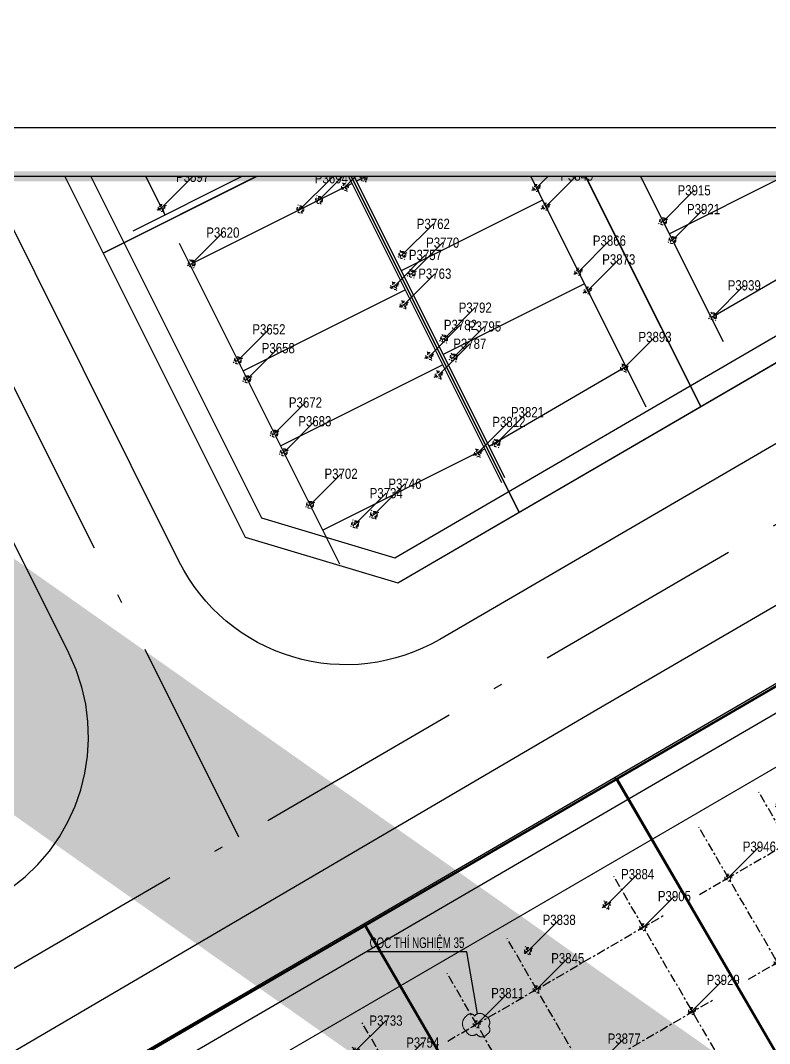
# Model space of a CAD drawing. Header units: millimetres. Extents: x 0 to 571985, y 0 to 2066666.
# Drawn here: x 568650.4 to 568682.56, y 2065046.26 to 2065090.17 of the extents above; entities that cross this region are included whole.
import ezdxf
from ezdxf.enums import TextEntityAlignment as Align
from ezdxf.xclip import XClip

# ---------------------------------------------------------------- set-up
doc = ezdxf.new("R2010")
doc.units = ezdxf.units.MM
for name, pattern in [('ACAD_ISO10W100', [18.5, 12, -3, 0.5, -3]), ('CENTER', [3, 1.5, -0.5, 0.5, -0.5]), ('CENTER2', [1.125, 0.75, -0.125, 0.125, -0.125]), ('HIDDEN', [0.75, 0.5, -0.25]), ('Xref Grid (A1)$0$CENTER2', [1.125, 0.75, -0.125, 0.125, -0.125])]:
    doc.linetypes.add(name, pattern=pattern)
for name, color, linetype in [('01.AXIS', 160, 'CENTER2'), ('13.BEAM', 8, 'Continuous'), ('CDC.01.AXIS', 160, 'CENTER2'), ('ChiaLo', 128, 'CENTER'), ('datOBt', 42, 'Continuous'), ('datOlienke', 42, 'Continuous'), ('KCS_DIM', 1, 'Continuous'), ('LogDg', 7, 'Continuous'), ('loKBT', 42, 'Continuous'), ('LoLK', 6, 'Continuous'), ('RANHGIOI', 2, 'HIDDEN'), ('TimDg', 222, 'Continuous'), ('ViaHeS', 32, 'Continuous'), ('Xref Grid (A1)$0$01.AXIS', 160, 'Xref Grid (A1)$0$CENTER2')]:
    doc.layers.add(name, color=color, linetype=linetype)
for name, color, linetype, lineweight in [('A-KY HIEU', 34, 'Continuous', 20), ('A-NET THAY', 125, 'Continuous', 18), ('A-TEXT', 7, 'Continuous', 18), ('boDnv', 54, 'Continuous', 25), ('E- RANH GIOI', 1, 'CENTER', 13), ('E- THAY', 9, 'Continuous', 20), ('kata_text', 254, 'Continuous', 30), ('LD-THAY', 9, 'Continuous', 13)]:
    doc.layers.add(name, color=color, linetype=linetype, lineweight=lineweight)
doc.styles.add('AA - Arial - Regular', font='arial.ttf', dxfattribs={"height": 250})
doc.styles.add('Arial', font='arial.ttf')
doc.styles.add('kata_dim', font='vnrms.shx', dxfattribs={"width": 0.66, "oblique": 7})
doc.styles.add('kata_text', font='arial.ttf', dxfattribs={"width": 0.8})
doc.styles.add('rms', font='romans.shx', dxfattribs={"width": 0.7, "bigfont": 'vns.shx'})
doc.linetypes.add('ADL', pattern='A,0.125,-0.15,["++",rms,S=0.5,R=0,X=0,Y=-0.2245],-1.35,1.125', length=2.75)
doc.dimstyles.new('DIM_1-75_CNC', dxfattribs={"dimscale": 0.75, "dimtxt": 220, "dimasz": 80, "dimexe": 60, "dimexo": 0, "dimgap": 50, "dimtad": 1, "dimdec": 0, "dimzin": 0, "dimdsep": 46, "dimtxsty": 'Arial', "dimblk1": 'ARCHTICK', "dimblk2": 'ARCHTICK', "dimsah": 1, "dimcen": 150, "dimdle": 60, "dimclrd": 256, "dimclre": 256, "dimclrt": 9, "dimadec": 0, "dimazin": 0, "dimtfac": 1, "dimtdec": 0, "dimtix": 1, "dimtmove": 2, "dimatfit": 3, "dimldrblk": 'ARCHTICK', "dimfxl": 1, "dimtvp": 0.833333, "dimtolj": 1, "dimtzin": 0, "dimlwd": -1, "dimarcsym": 0})
doc.dimstyles.new('kata_dim_iso', dxfattribs={"dimtxt": 2.5, "dimasz": 1.5, "dimexe": 1.5, "dimexo": 2.5, "dimtad": 1, "dimdec": 0, "dimzin": 0, "dimdsep": 46, "dimtxsty": 'kata_dim', "dimblk": 'kata_block_ArchTick', "dimcen": 0.09, "dimdle": 1.2, "dimclrd": 8, "dimclre": 8, "dimclrt": 3, "dimadec": 0, "dimazin": 0, "dimtfac": 1, "dimtdec": 0, "dimtix": 1, "dimtofl": 0, "dimtmove": 0, "dimatfit": 3, "dimfxl": 3.75, "dimfxlon": 1, "dimtolj": 1, "dimtzin": 0, "dimarcsym": 0})

# ---------------------------------------------------------------- blocks, each defined once
blk = doc.blocks.new('A$C33BC4D2A')
at = {"layer": 'A-KY HIEU', "color": 0, "const_width": 1.02}
blk.add_lwpolyline([(14.35, -292.1), (14.35, -4.9), (414.98, -4.9), (414.98, -292.1)], close=True, dxfattribs=at)
at = {"layer": 'Defpoints', "color": 125}
blk.add_lwpolyline([(0, -297), (420, -297), (420, 0), (0, 0)], close=True, dxfattribs=at)
blk = doc.blocks.new('NEN')
at = {"layer": 'boDnv', "color": 10, "linetype": 'ADL', "ltscale": 0.25}
for points in [[(183.1, -44.001), (207.084, -30.046), (208.943, -23.819), (166.891, 60.261), (160.821, 62.463), (135.405, 51.385), (133.351, 45.723), (177.371, -42.291)], [(230.392, -76.647), (232.25, -70.419), (219.166, -44.258), (213.437, -42.548), (99.38, -108.906), (97.521, -115.133), (110.606, -141.295), (116.334, -143.005)]]:
    blk.add_lwpolyline(points, close=True, dxfattribs=at)
at = {"layer": 'ChiaLo', "ltscale": 5}
for points in [[(196.229, -37.519), (148.388, 58.135)], [(167.887, -25.564), (202.321, -8.342)], [(170.571, -30.93), (205.004, -13.708)], [(204.023, -32.984), (196.508, -17.958)], [(188.434, -42.054), (180.409, -26.009)], [(212.746, -88.07), (192.631, -53.496)], [(103.177, -128.678), (226.594, -56.875)], [(201.941, -94.356), (181.826, -59.782)], [(147.919, -125.786), (127.804, -91.212)], [(137.115, -132.072), (117, -97.498)], [(126.31, -138.358), (106.195, -103.784)]]:
    blk.add_lwpolyline(points, dxfattribs=at)
at = {"layer": 'datOBt'}
blk.add_lwpolyline([(231.237, -77.312), (233.322, -70.326), (219.866, -43.423), (213.308, -41.466), (98.535, -108.24), (96.449, -115.227), (109.905, -142.129), (116.463, -144.087)], close=True, dxfattribs=at)
at = {"layer": 'datOlienke'}
blk.add_lwpolyline([(183.229, -45.083), (207.929, -30.712), (210.015, -23.726), (167.607, 61.065), (160.787, 63.539), (134.612, 52.13), (132.265, 45.66), (176.67, -43.125)], close=True, dxfattribs=at)
at = {"layer": 'LogDg'}
for points in [[(34.296, -348.766, -0.124666), (14.114, -339.771, 0.262937), (-5.331, -336.771, -0.009345), (-40.959, -349.473), (-145.868, -384.68, 0.405257), (-155.456, -403.235), (-146.557, -432.72), (-158.046, -436.187), (-166.572, -407.936, 0.423227), (-185.704, -398.049), (-272.077, -427.035, 0.40652), (-277.181, -436.964), (-262.947, -483.397), (-271.552, -486.035), (-285.593, -440.232, 0.421949), (-295.787, -434.992), (-422.26, -477.436, 0.346831), (-427.684, -485.726), (-426.662, -497.249, 0.109851), (-417.21, -527.045), (-422.398, -530.058, -0.109851), (-432.639, -497.779), (-433.194, -491.512, 0.484967), (-443.708, -484.634), (-484.199, -498.222, 0.36701), (-492.228, -511.51), (-484.402, -560.012), (-490.326, -560.967), (-497.433, -516.92, 0.457512), (-512.889, -507.388), (-525.337, -511.314, 0.375227), (-533.554, -524.795, 0.049445), (-523.248, -562.118), (-518.404, -576.577), (-525.515, -578.96), (-530.307, -564.659, -0.044276), (-540.221, -530.036, 0.448349), (-555.614, -520.863), (-568.853, -525.038), (-576.072, -502.149), (-552.391, -494.681, 0.333336), (-544.003, -482.976), (-545.865, -397.305, 0.120559), (-569.998, -307.198), (-621.979, -219.712, 0.334943), (-635.359, -214.239), (-686.931, -227.855), (-689.803, -216.977), (-647.957, -205.93, 0.498191), (-640.704, -188.198), (-654.378, -165.183, -0.144979), (-668.853, -108.061), (-659.845, 118.23, 0.428088), (-671.924, 130.707), (-689.222, 130.58), (-689.305, 141.83), (-670.344, 141.969, 0.400474), (-658.442, 153.492), (-657.828, 168.904), (-656.06, 189.374), (-648.588, 188.728), (-650.341, 168.432), (-650.889, 154.678, 0.425345), (-638.921, 142.201), (-621.613, 142.328, 0.402651), (-609.707, 153.94), (-609.387, 163.859, -0.019867), (-608.227, 179.942), (-606.8, 192.652), (-600.838, 191.983), (-602.264, 179.273, 0.019867), (-603.39, 163.665), (-603.676, 154.802, 0.425871), (-591.594, 142.415), (-548.362, 142.733), (-548.28, 131.483), (-592.887, 131.155, 0.401789), (-604.791, 119.578), (-607.754, 35.571, -0.005984), (-607.983, 30.718, 0.462462), (-599.177, 22.287), (-555.377, 26.801), (-554.762, 20.832), (-603.242, 15.836, 0.355613), (-610.381, 8.689), (-613.794, -24.838, 0.475348), (-605.015, -33.606), (-508.268, -23.636, 0.016072), (-476.806, -19.368, 0.37392), (-470.138, -11.259), (-470.705, 9.348), (-464.707, 9.513), (-464.235, -7.648, 0.461916), (-454.747, -15.288), (-421.581, -8.993, 0.020567), (-382.015, 0.216), (-299.764, 22.963, 0.415004), (-292.798, 35.293), (-296.969, 50.218), (-285.412, 53.448), (-281.218, 38.439, 0.413423), (-268.921, 31.492), (-169.968, 58.858, 0.427702), (-164.496, 69.052), (-169.623, 84.754), (-163.92, 86.616), (-158.479, 69.956, 0.400853), (-148.742, 64.729), (-123.897, 71.6, 0.437327), (-113.795, 91.173), (-114.462, 93.013), (-128.551, 136.154), (-105.736, 143.605), (-91.769, 100.833), (-90.91, 98.466, 0.429754), (-70.957, 89.772, 0.001079), (-63.934, 92.766, 0.001474), (-62.342, 93.454), (-47.534, 99.909, 0.386536), (-43.126, 109.726), (-48.301, 125.574), (-42.598, 127.436), (-38.076, 113.59, 0.442444), (-27.275, 108.739), (111.617, 169.28, 0.414214), (115.754, 179.811), (109.361, 194.478), (114.861, 196.875), (121.255, 182.208, 0.414214), (131.785, 178.071), (252.97, 230.894), (276.872, 241.312), (291.579, 249.057, 0.419837), (295.267, 261.365), (290.95, 269.196), (301.459, 274.99), (306.058, 266.648, 0.408717), (318.136, 263.031), (326.546, 267.464), (332.148, 256.836), (324.233, 252.656, 0.419466), (320.555, 240.352), (397.092, 101.523, 0.433643), (408.413, 98.649), (440.787, 119.386), (444.023, 114.334), (410.428, 92.813, 0.395048), (407.737, 82.215), (451.056, 3.639, -0.005576), (472.219, -35.781, 0.422017), (490.066, -41.118), (502.995, -33.918), (514.672, -54.886), (500.295, -62.892, 0.404193), (495.052, -80.181), (502.502, -94.711), (491.824, -100.186), (485.095, -87.061, 0.424556), (467.192, -81.64), (316.164, -165.913), (307.211, -171.115, 0.396001), (304.075, -181.611), (326.147, -225.742), (318.098, -229.768), (296.726, -187.038, 0.432664), (285.552, -183.699), (178.072, -246.148, 0.389772), (174.86, -256.488), (194.1, -297.126), (188.677, -299.693), (170.231, -260.733, 0.439085), (158.982, -257.239), (145.496, -265.075, -0.013452), (97.701, -291.151, 0.262926), (86.853, -307.563, -0.162068), (76.015, -333.842, 0.270323), (72.318, -353.653), (79.981, -375.074), (57.383, -383.157), (49.72, -361.737, 0.270325), (34.296, -348.766)], [(191.761, -50.531), (96.917, -106.112, 0.395833), (93.785, -116.606), (107.231, -143.491, 0.432836), (118.409, -146.827), (234.309, -78.995, 0.395833), (237.441, -68.502), (223.995, -41.617, 0.432836), (212.817, -38.281), (191.761, -50.531)], [(49.536, -260.065, -0.269945), (34.095, -247.153), (22.999, -216.476, -0.362457), (26.499, -206.84), (119.685, -152.625, -0.414384), (136.095, -156.969), (142.222, -167.514, 0.414214), (153.158, -170.413), (250.593, -113.801, -0.432664), (261.767, -117.14), (278.799, -151.193, -0.396001), (275.663, -161.688), (133.439, -244.323, -0.012999), (88.371, -268.964, -0.278117), (67.767, -267.557, 0.110848), (49.536, -260.065)]]:
    blk.add_lwpolyline(points, format="xyb", dxfattribs=at)
for points in [[(392.266, 68.936, 0.412716), (395.374, 79.784), (365.44, 134.08, 0.415712), (354.536, 137.204), (197.099, 49.355, 0.401037), (193.842, 38.79), (221.604, -16.718, 0.427514), (232.657, -20.125)], [(133.661, 54.988), (161.2, 66.992, -0.398858), (171.552, 63.237), (214.134, -21.902, -0.395833), (211.002, -32.395), (185.019, -47.512, -0.432836), (173.841, -44.175), (129.703, 44.076, -0.429738)], [(81.968, 23.269), (128.805, -70.377, 0.432836), (139.983, -73.714), (165.966, -58.597, 0.395833), (169.098, -48.104), (123.817, 42.43, 0.398858), (113.466, 46.185), (85.926, 34.181, 0.429738)]]:
    blk.add_lwpolyline(points, format="xyb", close=True, dxfattribs=at)
at = {"layer": 'loKBT'}
for points in [[(203.435, -47.21), (192.631, -53.496), (202.688, -70.783), (213.493, -64.497)], [(192.631, -53.496), (181.826, -59.782), (191.884, -77.069), (202.688, -70.783)], [(181.826, -59.782), (171.022, -66.068), (181.079, -83.355), (191.884, -77.069)], [(138.608, -84.926), (127.804, -91.212), (137.862, -108.499), (148.666, -102.213)], [(127.804, -91.212), (117, -97.498), (127.057, -114.785), (137.862, -108.499)], [(117, -97.498), (106.195, -103.784), (116.253, -121.071), (127.057, -114.785)], [(106.195, -103.784), (98.535, -108.24), (96.449, -115.227), (103.177, -128.678), (116.253, -121.071)], [(137.862, -108.499), (127.057, -114.785), (137.115, -132.072), (147.919, -125.786)], [(127.057, -114.785), (116.253, -121.071), (126.31, -138.358), (137.115, -132.072)], [(116.253, -121.071), (103.177, -128.678), (109.905, -142.129), (116.463, -144.087), (126.31, -138.358)]]:
    blk.add_lwpolyline(points, close=True, dxfattribs=at)
at = {"layer": 'LoLK'}
for points in [[(205.004, -13.708), (202.321, -8.342), (185.775, -16.617), (188.459, -21.984)], [(183.091, -11.251), (165.203, -20.197), (167.887, -25.564), (185.775, -16.617)], [(210.015, -23.726), (205.004, -13.708), (196.508, -17.958), (204.023, -32.984), (207.929, -30.712)], [(185.775, -16.617), (167.887, -25.564), (170.571, -30.93), (188.459, -21.984)], [(196.508, -17.958), (188.459, -21.984), (196.229, -37.519), (204.023, -32.984)], [(188.459, -21.984), (180.409, -26.009), (188.434, -42.054), (196.229, -37.519)], [(180.409, -26.009), (170.571, -30.93), (176.67, -43.125), (183.229, -45.083), (188.434, -42.054)]]:
    blk.add_lwpolyline(points, close=True, dxfattribs=at)
at = {"layer": 'RANHGIOI', "color": 1, "ltscale": 9, "const_width": 1}
blk.add_lwpolyline([(460, -51.299, 0.006594), (435.293, -5.051), (303.078, 234.769), (284.672, 225.077), (-55.993, 76.586), (-56.839, 76.223, -0.005137), (-90.743, 62.093), (-377.217, -17.133, -0.020567), (-418.225, -26.678), (-463.443, -35.259, -0.021218), (-506.422, -41.541), (-623.638, -53.62), (-626.464, -70.884, 0.128574), (-620.42, -135.36), (-615.505, -148.86, 0.039408), (-607.143, -167.188), (-594.172, -190.555), (-547.57, -259.493, -0.11987), (-522.704, -326.397), (-507.917, -451.947), (-504.475, -473.277), (-499.271, -471.636), (-50.48, -321.024, 0.050684), (130.425, -239.135), (301.319, -139.843)], format="xyb", close=True, dxfattribs=at)
at = {"layer": 'TimDg', "linetype": 'ACAD_ISO10W100', "ltscale": 0.75}
for points in [[(-618.456, -41.023), (-507.652, -29.604, 0.021218), (-465.681, -23.47), (-420.462, -14.888, 0.020567), (-380.415, -5.567), (-94.607, 73.475, 0.005041), (-61.569, 87.252, 0.001474), (-59.945, 87.954), (279.472, 235.9), (307.904, 250.872)], [(-358.633, -282.039), (-15.318, -166.825, 0.050829), (-9.777, -164.314), (222.735, -29.039)]]:
    blk.add_lwpolyline(points, format="xyb", dxfattribs=at)
for points in [[(335.549, -254.599), (124.099, 168.176)], [(170.944, 74.512), (-58.789, -25.625)], [(176.4, -55.997), (121.833, 53.105)], [(26.363, 11.491), (109.634, -155.002)], [(9.149, -213.464), (246.062, -75.628)]]:
    blk.add_lwpolyline(points, dxfattribs=at)
at = {"layer": 'ViaHeS', "elevation": 0}
blk.add_lwpolyline([(-483.362, -504.27), (-441.21, -490.124), (-436.029, -493.514), (-435.627, -498.044, 0.109851), (-424.993, -531.564), (-414.615, -525.539, -0.109851), (-423.674, -496.984), (-424.342, -489.445), (-420.001, -483.006), (-295.249, -441.14), (-289.043, -444.33), (-275.854, -487.354), (-258.645, -482.078), (-271.972, -438.601), (-268.698, -432.23), (-181.634, -403.012), (-172.975, -407.486), (-163.79, -437.92), (-140.813, -430.986), (-150.211, -399.847), (-145.597, -390.918), (-39.026, -355.153, 0.008545), (-6.235, -343.522, -0.249193), (12.375, -345.964, 0.09975), (30.772, -354.181, -0.256949), (45.215, -366.957), (51.733, -385.178), (85.63, -373.053), (79.112, -354.831, -0.256949), (82.174, -335.793, 0.136918), (92.607, -310.438, -0.249193), (103.308, -295.017, 0.012659), (148.511, -270.262), (162.157, -262.333), (168.62, -264.341), (185.966, -300.977), (196.811, -295.842), (179.033, -258.291), (181.216, -251.26), (287.384, -189.574), (293.944, -191.534), (314.073, -231.781), (330.172, -223.729), (309.538, -182.474), (311.625, -175.49), (319.134, -171.127), (408.277, -121.386), (412.274, -122.589), (434.351, -165.321), (442.347, -161.19), (420.137, -118.201), (421.38, -114.074), (470.335, -86.758), (479.641, -89.576), (486.485, -102.924), (507.841, -91.973), (500.499, -77.654), (503.421, -68.019), (517.591, -60.128), (500.076, -28.676), (486.971, -35.974), (477.625, -33.17, 0.0056), (456.311, 6.536), (412.324, 86.322), (414.12, 93.398), (444.832, 113.071), (439.977, 120.649), (409.766, 101.296), (403.142, 102.978), (327.714, 239.794), (330.524, 249.193), (334.945, 251.528), (323.749, 272.772), (318.926, 270.23), (309.354, 273.096), (306.713, 277.887), (285.696, 266.299), (288.11, 261.921), (285.295, 252.529), (274.271, 246.724), (129.387, 183.571), (122.806, 186.157), (117.612, 198.074), (106.611, 193.279), (111.806, 181.362), (109.22, 174.781), (26.33, 138.65), (-29.869, 114.154), (-36.004, 116.909), (-39.746, 128.368), (-51.153, 124.642), (-47.055, 112.092), (-50.086, 105.341), (-75.921, 94.08), (-84.511, 97.937), (-100.033, 145.467), (-134.254, 134.292), (-118.657, 86.529), (-123.231, 78.009), (-150.258, 70.535), (-156.629, 73.955), (-161.068, 87.547), (-172.475, 83.822), (-168.207, 70.753), (-171.474, 64.667), (-269.546, 37.545), (-275.711, 41.028), (-279.634, 55.063), (-302.748, 48.603), (-298.843, 34.63), (-302.316, 28.482), (-383.614, 5.999, -0.020567), (-422.7, -3.099), (-456.246, -9.465), (-461.296, -5.399), (-461.708, 9.595), (-473.703, 9.265), (-473.239, -7.637), (-478.028, -13.489, -0.015955), (-508.883, -17.667), (-606.147, -27.691), (-610.614, -23.229), (-607.49, 7.461), (-602.01, 12.947), (-554.455, 17.848), (-555.685, 29.785), (-600.448, 25.172), (-605.043, 29.645, 0.007073), (-604.756, 35.466), (-601.912, 116.095), (-594.665, 123.142), (-548.221, 123.483), (-548.421, 150.733), (-593.42, 150.402), (-600.493, 157.35, -0.027886), (-599.283, 178.939), (-597.857, 191.648), (-609.782, 192.987), (-611.208, 180.277, 0.019867), (-612.385, 163.955), (-612.597, 157.389), (-619.823, 150.342), (-639.316, 150.198), (-646.998, 158.133), (-646.598, 168.196), (-644.852, 188.405), (-659.796, 189.697), (-661.572, 169.14), (-662.014, 158.023), (-670.332, 149.97), (-689.364, 149.83), (-689.163, 122.58), (-671.417, 122.71), (-663.736, 114.776), (-672.6, -107.912, 0.144979), (-657.602, -167.099), (-644.687, -188.836), (-648.335, -197.756), (-691.845, -209.242), (-684.889, -235.59), (-633.86, -222.118), (-622.039, -226.953), (-573.255, -309.058, -0.120474), (-549.614, -397.387), (-547.842, -478.902), (-555.298, -489.306), (-577.876, -496.427), (-567.048, -530.76), (-552.743, -526.248), (-543.713, -531.719, 0.042979), (-533.836, -565.928), (-529.071, -580.151), (-514.848, -575.386), (-519.719, -560.846, -0.045576), (-529.315, -527.166), (-523.005, -516.87), (-508.247, -512.215), (-500.456, -517.02), (-493.287, -561.445), (-481.44, -559.534), (-488.883, -513.408), (-483.362, -504.27)], format="xyb", dxfattribs=at)
at = {"layer": 'ViaHeS'}
for points in [[(183.229, -45.083), (207.929, -30.712), (210.015, -23.726), (167.607, 61.065), (160.787, 63.539), (134.612, 52.13), (132.265, 45.66), (176.67, -43.125)], [(231.237, -77.312), (233.322, -70.326), (219.866, -43.423), (213.308, -41.466), (98.535, -108.24), (96.449, -115.227), (109.905, -142.129), (116.463, -144.087)]]:
    blk.add_lwpolyline(points, close=True, dxfattribs=at)
blk.add_lwpolyline([(271.249, -157.314), (273.336, -150.33), (257.64, -118.948), (251.08, -116.988), (144.29, -179.035), (131.629, -157.245), (122.062, -154.713), (31.359, -207.484), (28.737, -214.7), (38.583, -241.923, 0.256594), (53.045, -254.642, -0.085173), (69.006, -261.184, 0.265195), (88.812, -261.986, 0.012088), (130.425, -239.135)], format="xyb", close=True, dxfattribs=at)
blk = doc.blocks.new('A$C758D662A')
at = {"linetype": 'HIDDEN', "ltscale": 500}
for radius in [300, 200]:
    blk.add_circle((0, 0), radius, dxfattribs=at)
at = {"layer": 'CDC.01.AXIS', "ltscale": 200}
for p, q in [((437, 0), (-437, 0)), ((0, 437), (0, -437))]:
    blk.add_line(p, q, dxfattribs=at)
blk = doc.blocks.new('MB TANG 2 BT1')
at = {"layer": '01.AXIS', "ltscale": 500}
for p, q in [((7195672, 840351), (7195672, 824990)), ((7200972, 840351), (7200972, 824990)), ((7203952, 840351), (7203952, 824990)), ((7205388, 839327), (7194643, 839327)), ((7205388, 835727), (7194643, 835727)), ((7205388, 831707), (7194643, 831707)), ((7205388, 827507), (7194643, 827507))]:
    blk.add_line(p, q, dxfattribs=at)
at = {"extrusion": (0, -2.11758e-22, -1), "xscale": 0.5, "yscale": 0.5, "zscale": -0.5}
for p in [(-7195672, 839327), (-7203952, 839327), (-7195672, 835767), (-7203952, 835727), (-7195672, 831667), (-7203952, 831707), (-7195672, 827507), (-7203952, 827507), (-7196562, 825897), (-7200462, 825897)]:
    blk.add_blockref('A$C758D662A', p, dxfattribs=at)
at = {"extrusion": (0, 0, -1), "xscale": 0.4999999999999999, "yscale": 0.4999999999999999, "zscale": -0.5, "rotation": 90}
for p in [(-7200972, 839327), (-7200612, 835727), (-7201512, 835727), (-7200612, 831707), (-7201512, 831707), (-7200972, 827507)]:
    blk.add_blockref('A$C758D662A', p, dxfattribs=at)
blk = doc.blocks.new('MB TANG 2 BT3')
at = {"layer": '01.AXIS', "ltscale": 500}
for p, q in [((7117308, 946382), (7117308, 929702)), ((7121808, 946382), (7121808, 929702)), ((7125808, 946382), (7125808, 929702)), ((7127387, 945406), (7116322, 945406)), ((7127387, 941806), (7116322, 941806)), ((7127387, 937786), (7116322, 937786)), ((7127082, 933986), (7116322, 933986)), ((7127082, 931986), (7116322, 931986))]:
    blk.add_line(p, q, dxfattribs=at)
at = {"xscale": -0.5, "yscale": 0.5, "zscale": 0.5}
for p in [(7117348, 945406), (7125768, 945406), (7117308, 941846), (7125808, 941806), (7117308, 937746), (7125808, 937786), (7125808, 934026)]:
    blk.add_blockref('A$C758D662A', p, dxfattribs=at)
at = {"xscale": -0.5, "yscale": 0.5, "zscale": 0.5, "rotation": 270}
for p in [(7121808, 945406), (7121358, 941806), (7122258, 941806), (7121498, 937786), (7122398, 937786), (7117348, 931991), (7121358, 931986), (7122258, 931986)]:
    blk.add_blockref('A$C758D662A', p, dxfattribs=at)
blk = doc.blocks.new('NEN BT 2')
at = {"layer": 'loKBT'}
for points in [[(-123.235, 42.903), (-132.098, 42.896), (-137.41, 37.902), (-138.347, 22.891), (-123.22, 22.903)], [(-110.735, 42.913), (-123.235, 42.903), (-123.22, 22.903), (-110.72, 22.913)], [(-98.235, 42.923), (-110.735, 42.913), (-110.72, 22.913), (-98.22, 22.923)], [(-85.735, 42.933), (-98.235, 42.923), (-98.22, 22.923), (-85.72, 22.933)], [(-35.735, 42.972), (-48.235, 42.962), (-48.22, 22.962), (-35.72, 22.972)], [(-23.235, 42.982), (-35.735, 42.972), (-35.72, 22.972), (-23.22, 22.982)], [(-10.735, 42.992), (-23.235, 42.982), (-23.22, 22.982), (-10.72, 22.992)], [(-123.22, 22.903), (-138.347, 22.891), (-139.285, 7.881), (-134.596, 2.894), (-123.204, 2.903)], [(-110.72, 22.913), (-123.22, 22.903), (-123.204, 2.903), (-110.704, 2.913)], [(-98.22, 22.923), (-110.72, 22.913), (-110.704, 2.913), (-98.204, 2.923)]]:
    blk.add_lwpolyline(points, close=True, dxfattribs=at)
blk = doc.blocks.new('NEN NO1')
at = {"layer": 'datOlienke'}
blk.add_lwpolyline([(4.684, 4.99), (2.881, 33.51), (-2.435, 38.5), (-97.24, 38.5), (-102.503, 33.507), (-104.007, 4.993), (-99.271, 0), (0, 0)], close=True, dxfattribs=at)
at = {"layer": 'LoLK'}
for points in [[(-13.635, 38.5), (-19.635, 38.5), (-19.635, 20), (-13.635, 20)], [(-2.435, 38.5), (-13.635, 38.5), (-13.635, 29), (3.166, 29), (2.881, 33.51)], [(-13.635, 29), (-13.635, 20), (3.735, 20), (3.166, 29)], [(-25.635, 20), (-25.635, 0), (-19.635, 0), (-19.635, 20)], [(-19.635, 20), (-19.635, 0), (-13.635, 0), (-13.635, 20)], [(-13.635, 20), (-13.635, 11), (4.304, 11), (3.735, 20)], [(-13.635, 11), (-13.635, 0), (0, 0), (4.684, 4.99), (4.304, 11)]]:
    blk.add_lwpolyline(points, close=True, dxfattribs=at)
blk = doc.blocks.new('A18 - 2')
at = {"layer": '01.AXIS', "ltscale": 500}
blk.add_line((0.11, -0.998), (0.11, -16.443), dxfattribs=at)
blk = doc.blocks.new('pile Plan')
at = {"xscale": 0.5, "yscale": 0.5, "zscale": 0.5}
for p in [(340, 14779), (5440.000004, 14779), (340, 9630), (5440.000004, 9630), (340, 8730), (5440.000004, 8730), (340, 5040), (5440.000004, 5040), (340, 4140), (5440.000004, 4140), (340, -1), (5440.000004, -1)]:
    blk.add_blockref('A$C758D662A', p, dxfattribs=at)
blk = doc.blocks.new('A1 - 2')
at = {"layer": 'Xref Grid (A1)$0$01.AXIS', "ltscale": 500}
for p, q in [((0.11, -1.086), (0.11, -18.434)), ((5.89, -1.086), (5.89, -18.434)), ((0.11, -2.11), (5.89, -2.11)), ((0.11, -7.62), (5.89, -7.62)), ((0.11, -12.39), (5.89, -12.39)), ((0.11, -16.89), (5.89, -16.89))]:
    blk.add_line(p, q, dxfattribs=at)
at = {"xscale": 0.001, "yscale": 0.001, "zscale": 0.001}
blk.add_blockref('pile Plan', (0.11, -16.89), dxfattribs=at)
blk = doc.blocks.new('A5 - 2')
at = {"layer": 'Xref Grid (A1)$0$01.AXIS', "ltscale": 500}
for p, q in [((5.89, -1.086), (5.89, -18.434)), ((0.11, -12.39), (5.89, -12.39)), ((0.11, -16.89), (5.89, -16.89))]:
    blk.add_line(p, q, dxfattribs=at)
at = {"xscale": 0.001, "yscale": 0.001, "zscale": 0.001}
blk.add_blockref('pile Plan', (0.11, -16.89), dxfattribs=at)
blk = doc.blocks.new('A3.1 - 2')
at = {"layer": '01.AXIS', "ltscale": 500}
for p, q in [((0.11, -1.086), (0.11, -16.322)), ((6.89, -1.086), (6.89, -16.322)), ((6.94, -2.11), (0.11, -2.11)), ((6.89, -6.41), (0.11, -6.41)), ((6.89, -10.43), (0.11, -10.43))]:
    blk.add_line(p, q, dxfattribs=at)
blk.add_lwpolyline([(6.89, -14.41), (0.11, -14.84)], dxfattribs=at)
at = {"yscale": 0.0005, "zscale": 0.0005}
for p, xscale in [((0.45, -2.11), 0.0005), ((6.79, -2.11), -0.0005), ((0.45, -5.82), 0.0005), ((6.89, -5.82), -0.0005), ((0.45, -6.72), 0.0005), ((6.89, -6.72), -0.0005), ((0.45, -9.84), 0.0005), ((6.89, -9.845), -0.0005), ((0.45, -10.74), 0.0005), ((6.89, -10.745), -0.0005), ((6.793, -14.42), -0.0005), ((0.45, -14.856), 0.0005)]:
    blk.add_blockref('A$C758D662A', p, dxfattribs=dict(at, xscale=xscale))
blk = doc.blocks.new('A3 - 2')
at = {"layer": '01.AXIS', "ltscale": 500}
for p, q in [((0.11, -1.086), (0.11, -15.297)), ((6.89, -1.086), (6.89, -15.297)), ((6.95, -2.11), (0.11, -2.11)), ((6.89, -6.11), (0.11, -6.11)), ((6.89, -10.13), (0.11, -10.13))]:
    blk.add_line(p, q, dxfattribs=at)
blk.add_lwpolyline([(6.89, -14.153), (0.11, -13.724)], dxfattribs=at)
at = {"yscale": 0.0005, "zscale": 0.0005}
for p, xscale in [((6.8, -2.11), -0.0005), ((0.45, -5.66), 0.0005), ((6.89, -5.66), -0.0005), ((0.45, -6.56), 0.0005), ((6.89, -6.56), -0.0005), ((6.89, -9.54), -0.0005), ((6.89, -10.44), -0.0005), ((6.79, -14.15), -0.0005)]:
    blk.add_blockref('A$C758D662A', p, dxfattribs=dict(at, xscale=xscale))
blk = doc.blocks.new('A7 - 2')
at = {"layer": '01.AXIS', "ltscale": 500}
for p, q in [((0.11, -1.086), (0.11, -16.466)), ((7.89, -1.086), (7.89, -16.466)), ((7.95, -2.11), (0.11, -2.11)), ((7.89, -7.21), (0.11, -7.21)), ((7.89, -10.81), (0.11, -10.81)), ((7.89, -14.85), (0.11, -14.85))]:
    blk.add_line(p, q, dxfattribs=at)
at = {"layer": '13.BEAM', "ltscale": 500}
blk.add_line((0.558, -15.011), (0.557, -15.011), dxfattribs=at)
at = {"yscale": 0.0005, "zscale": 0.0005}
for p, xscale in [((0.45, -2.11), 0.0005), ((7.8, -2.11), -0.0005), ((7.89, -6.71), -0.0005), ((7.89, -7.61), -0.0005), ((0.45, -10.22), 0.0005), ((7.89, -10.22), -0.0005), ((0.45, -11.12), 0.0005), ((7.89, -11.12), -0.0005), ((7.89, -13.64), -0.0005), ((0.45, -14.873), 0.0005)]:
    blk.add_blockref('A$C758D662A', p, dxfattribs=dict(at, xscale=xscale))
for p, xscale, rotation in [((1.69, -2.11), -0.0005, 90), ((2.59, -2.11), -0.0005, 90), ((0.45, -6.86), 0.0005, 90.00000000000001), ((0.45, -7.76), 0.0005, 90.00000000000001), ((5.63, -15.25), -0.0005, 90), ((6.53, -15.25), -0.0005, 90)]:
    blk.add_blockref('A$C758D662A', p, dxfattribs=dict(at, xscale=xscale, rotation=rotation))
blk = doc.blocks.new('A17 - 2')
at = {"layer": '01.AXIS', "ltscale": 500}
blk.add_line((0.11, -1.155), (0.11, -14.723), dxfattribs=at)
blk = doc.blocks.new('kata_block_ArchTick')
at = {"color": 8}
blk.add_line((1, 0), (-1, 0), dxfattribs=at)
at = {"color": 8, "const_width": 0.15}
blk.add_lwpolyline([(-0.5, -0.5), (0.5, 0.5)], dxfattribs=at)
blk = doc.blocks.new('_ArchTick')
at = {"color": 0, "linetype": 'ByBlock', "const_width": 0.15}
blk.add_lwpolyline([(-0.5, -0.5), (0.5, 0.5)], dxfattribs=at)
blk = doc.blocks.new('*U101')
at = {"color": 0, "ltscale": 0.8, "style": 'kata_text', "width": 0.8}
blk.add_attdef('TEN', text='', height=2.2, dxfattribs=at).set_placement((6.67, 6.67), align=Align.MIDDLE_CENTER)
at = {"color": 0, "ltscale": 0.8, "style": 'kata_text', "width": 0.8, "flags": 1}
blk.add_attdef('CHU_THICH', text='', height=2.2, dxfattribs=at).set_placement((0, 0), align=Align.MIDDLE_CENTER)
at = {"layer": 'Defpoints'}
blk.add_leader([(0, 0), (6.67, 6.67)], dimstyle='kata_dim_iso', override={"dimasz": 0.6, "dimgap": 0.625, "dimtad": 0}, dxfattribs=at)
blk = doc.blocks.new('A$C1FE62408')
at = {"layer": 'kata_text', "xscale": 0.2, "yscale": 0.2, "zscale": 0.2}
for p, values in [((251.045, -93.387, 0.002), {'TEN': 'P3740'}), ((250.24, -93.79, 0.002), {'TEN': 'P3725'}), ((258.464, -93.825, 0.002), {'TEN': 'P3844'}), ((249.131, -94.345, 0.002), {'TEN': 'P3706'}), ((258.867, -94.63, 0.002), {'TEN': 'P3849'}), ((242.368, -94.683, 0.002), {'TEN': 'P3597'}), ((248.327, -94.747, 0.002), {'TEN': 'P3694'}), ((263.902, -95.264, 0.002), {'TEN': 'P3915'}), ((264.305, -96.069, 0.002), {'TEN': 'P3921'}), ((252.705, -96.705, 0.002), {'TEN': 'P3762'}), ((243.667, -97.078, 0.002), {'TEN': 'P3620'}), ((253.107, -97.51, 0.002), {'TEN': 'P3770'}), ((260.265, -97.424, 0.002), {'TEN': 'P3866'}), ((252.365, -98.038, 0.002), {'TEN': 'P3757'}), ((260.667, -98.229, 0.002), {'TEN': 'P3873'}), ((252.768, -98.843, 0.002), {'TEN': 'P3763'}), ((266.054, -99.342, 0.002), {'TEN': 'P3939'}), ((254.503, -100.301, 0.002), {'TEN': 'P3792'}), ((253.868, -101.043, 0.002), {'TEN': 'P3782'}), ((254.905, -101.105, 0.002), {'TEN': 'P3795'}), ((245.644, -101.232, 0.002), {'TEN': 'P3652'}), ((262.224, -101.559, 0.002), {'TEN': 'P3893'}), ((246.047, -102.037, 0.002), {'TEN': 'P3658'}), ((254.271, -101.848, 0.002), {'TEN': 'P3787'}), ((247.214, -104.371, 0.002), {'TEN': 'P3672'}), ((247.617, -105.176, 0.002), {'TEN': 'P3683'}), ((256.747, -104.786, 0.002), {'TEN': 'P3821'}), ((255.949, -105.204, 0.002), {'TEN': 'P3812'}), ((248.744, -107.429, 0.002), {'TEN': 'P3702'}), ((251.486, -107.859, 0.002), {'TEN': 'P3746'}), ((250.681, -108.261, 0.002), {'TEN': 'P3734'})]:
    blk.add_blockref('*U101', p, dxfattribs=at).add_auto_attribs(values)
blk = doc.blocks.new('A$C7EE856B3')
at = {"layer": 'kata_text', "xscale": 0.2, "yscale": 0.2, "zscale": 0.2}
for p, values in [((266.704, -123.433, 0.002), {'TEN': 'P3946'}), ((261.478, -124.611, 0.002), {'TEN': 'P3884'}), ((263.057, -125.555, 0.002), {'TEN': 'P3905'}), ((258.107, -126.572, 0.002), {'TEN': 'P3838'}), ((258.476, -128.22, 0.002), {'TEN': 'P3845'}), ((265.149, -129.15, 0.002), {'TEN': 'P3929'}), ((255.9, -129.719, 0.002), {'TEN': 'P3811'}), ((250.673, -130.897, 0.002), {'TEN': 'P3733'}), ((252.252, -131.841, 0.002), {'TEN': 'P3754'}), ((260.899, -131.669, 0.002), {'TEN': 'P3877'})]:
    blk.add_blockref('*U101', p, dxfattribs=at).add_auto_attribs(values)

msp = doc.modelspace()

# ---------------------------------------------------------------- block references
at = {"layer": 'E- RANH GIOI', "xscale": 0.4242857142857144, "yscale": 0.4242857142857144, "zscale": 0.4242857142857144}
msp.add_blockref('A$C33BC4D2A', (568570.984, 2065085.556, 0), dxfattribs=at)

# ---------------------------------------------------------------- next in the draw order: block references
at = {"layer": 'boDnv', "extrusion": (-2.4685e-06, 4.62064e-06, 1)}
ref = msp.add_blockref('NEN', (568306.127, 2065625.301, 8.141), dxfattribs=at)
XClip(ref).set_block_clipping_path([(271.6948113668, -154.4057308182), (463.651444052, 8.0635878104)])

# ---------------------------------------------------------------- next in the draw order: block references
ref = msp.add_blockref('NEN', (568346.975, 2065358.322, 8.14), dxfattribs=at)
XClip(ref).set_block_clipping_path([(230.8471072778, -72.8969436616), (422.803739963, 89.5723749669)])

# ---------------------------------------------------------------- next in the draw order: block references
ref = msp.add_blockref('NEN', (568544.928, 2065197.155, 8.139), dxfattribs=at)
XClip(ref).set_block_clipping_path([(32.8938420893, -97.8240763277), (224.8504747745, 64.6452423008)])

# ---------------------------------------------------------------- next in the draw order: block references
at = {"layer": 'E- THAY', "extrusion": (-5.03699e-06, 3.92783e-06, 1)}
ref = msp.add_blockref('MB TANG 2 BT1', (562866.625, 2060731.349, 5.247), dxfattribs=dict(at, xscale=0.0009999984845417223, yscale=0.0009999984845417223, zscale=0.0009999984845417223, rotation=30.19069803581363))
XClip(ref).set_block_clipping_path([(7133090.0854389668, 903449.9269661903), (7299009.2915782928, 806918.7012064457), (7380711.9254319668, 947350.3184494972), (7214792.7192926407, 1043881.5442090034)])
ref = msp.add_blockref('MB TANG 2 BT1', (562877.429, 2060737.635, 5.247), dxfattribs=dict(at, xscale=0.0009999984845417223, yscale=0.0009999984845417223, zscale=0.0009999984845417223, rotation=30.19069803581363))
XClip(ref).set_block_clipping_path([(7120590.0854389668, 903449.9269661903), (7286509.2915782928, 806918.7012064457), (7368211.9254319668, 947350.3184494972), (7202292.7192926407, 1043881.5442090034)])
ref = msp.add_blockref('MB TANG 2 BT1', (574466.542, 2069427.105, 5.247), dxfattribs=dict(at, xscale=0.0009999984845417231, yscale=0.0009999984845417231, zscale=0.0009999984845417231, rotation=210.1906980358134))
XClip(ref).set_block_clipping_path([(7266313.5183889866, 779423.8869154453), (7100394.3122494221, 875955.11267519), (7018691.6783959866, 735523.4954319), (7184610.8845353127, 638992.2696721554)])
ref = msp.add_blockref('MB TANG 2 BT1', (574477.346, 2069433.391, 5.247), dxfattribs=dict(at, xscale=0.0009999984845417231, yscale=0.0009999984845417231, zscale=0.0009999984845417231, rotation=210.1906980358134))
XClip(ref).set_block_clipping_path([(7278813.5187320709, 779423.8869144917), (7112894.3125925064, 875955.1126742363), (7031191.6787390709, 735523.4954309464), (7197110.884878397, 638992.2696712017)])
at = {"layer": 'LD-THAY', "extrusion": (-5.03699e-06, 3.92783e-06, 1)}
ref = msp.add_blockref('MB TANG 2 BT3', (574334.753, 2069473.157, 5.247), dxfattribs=dict(at, xscale=0.0009999984845417231, yscale=0.0009999984845417231, zscale=0.0009999984845417231, rotation=210.1906980358134))
XClip(ref).set_block_clipping_path([(7175559.4957089424, 885502.7937595844), (7009640.2895693779, 982034.0195193291), (6927937.6557159424, 841602.4022760391), (7093856.8618552685, 745071.1765162945)])
ref = msp.add_blockref('MB TANG 2 BT3', (575287.724, 2067835.176, 5.247), dxfattribs=dict(at, xscale=-0.0009999984845417238, yscale=0.0009999984845417227, zscale=0.0009999984845417244, rotation=30.19069803581357))
XClip(ref).set_block_clipping_path([(7175559.4957075119, 1009528.8338296413), (7009640.2895681858, 912997.6080701351), (6927937.6557142735, 1053429.2253129482), (7093856.861853838, 1149960.4510726929)])
at = {"layer": 'loKBT', "extrusion": (-5.03699e-06, 3.92783e-06, 1)}
ref = msp.add_blockref('NEN BT 2', (568779.186, 2065118.252, 5.247), dxfattribs=dict(at, xscale=0.9999984845417222, yscale=0.9999984845417222, zscale=0.9999984845417222, rotation=30.19069803581365))
XClip(ref).set_block_clipping_path([(-183.5656216603, 84.9073607875), (-17.6464155212, -11.6238649723), (64.0562183328, 128.807752271), (-101.8629878068, 225.3389780307)])

# ---------------------------------------------------------------- next in the draw order: block references
at = {"layer": 'boDnv', "extrusion": (-2.4685e-06, 4.62064e-06, 1)}
ref = msp.add_blockref('NEN', (568483.379, 2065111.116, 8.139), dxfattribs=at)
XClip(ref).set_block_clipping_path([(93.6907124412, -149.492137952), (237.6581869551, -27.6401489815)])

# ---------------------------------------------------------------- next in the draw order: linework, layer by layer
at = {"layer": 'E- RANH GIOI', "elevation": 0}
msp.add_lwpolyline([(568577.07, 2064961.623), (568721.038, 2064961.623), (568721.038, 2065083.475), (568577.07, 2065083.475)], close=True, dxfattribs=at)
at = {"layer": 'E- RANH GIOI', "ltscale": 0.1, "extrusion": (-5.03699e-06, 3.92783e-06, 1), "const_width": 0.1, "elevation": 5.247}
for points in [[(568686.815, 2065063.906), (568676.01, 2065057.62), (568686.068, 2065040.333), (568696.872, 2065046.619)], [(568676.01, 2065057.62), (568665.206, 2065051.334), (568675.263, 2065034.047), (568686.068, 2065040.333)], [(568665.206, 2065051.334), (568654.401, 2065045.048), (568664.459, 2065027.761), (568675.263, 2065034.047)]]:
    msp.add_lwpolyline(points, close=True, dxfattribs=at)
at = {"layer": 'E- RANH GIOI', "color": 5, "ltscale": 0.05, "true_color": 0x0000fa, "extrusion": (-5.03699e-06, 3.92783e-06, 1), "const_width": 0.05, "elevation": 5.247}
for points in [[(568688.323, 2065061.313), (568677.519, 2065055.027)], [(568677.519, 2065055.027), (568666.714, 2065048.741)], [(568666.714, 2065048.741), (568655.91, 2065042.455)]]:
    msp.add_lwpolyline(points, dxfattribs=at)
at = {"layer": 'E- RANH GIOI', "elevation": 0}
msp.add_lwpolyline([(568669.546, 2065047.445, 0.520567), (568669.546, 2065046.784, 0.520567), (568669.977, 2065046.67, 0.520567), (568670.439, 2065046.67, 0.520567), (568670.496, 2065046.999, 0.520567), (568670.341, 2065047.445, 0.520567), (568669.9, 2065047.445, 0.520567)], format="xyb", close=True, dxfattribs=at)

# ---------------------------------------------------------------- next in the draw order: block references
at = {"layer": 'A-NET THAY', "extrusion": (-2.4685e-06, 4.62064e-06, 1)}
ref = msp.add_blockref('A18 - 2', (568671.835, 2065089.136, 8.139), dxfattribs=dict(at, xscale=0.9999476230159845, yscale=0.9999476230159845, zscale=0.9999476230159845, rotation=116.5718179021275))
XClip(ref).set_block_clipping_path([(-71.6572181724, 141.8013502026), (-136.0600106192, 13.0337866989), (-27.073006572, -41.4758057038), (37.3297858748, 87.2917578002)])
ref = msp.add_blockref('A5 - 2', (568666.395, 2065100.013, 8.139), dxfattribs=dict(at, xscale=0.9999476230159845, yscale=0.9999476230159845, zscale=0.9999476230159845, rotation=296.5718179021275))
XClip(ref).set_block_clipping_path([(83.8201920541, -141.8013502036), (148.2229845012, -13.0337866999), (39.2359804539, 41.4758057029), (-25.1668119931, -87.2917578008)])
ref = msp.add_blockref('A17 - 2', (568679.884, 2065093.161, 8.139), dxfattribs=dict(at, xscale=0.9999476230159853, yscale=0.9999476230159853, zscale=0.9999476230159853, rotation=26.57181790212749))
XClip(ref).set_block_clipping_path([(-150.8013502031, -71.6572181736), (-22.0337866994, -136.0600106204), (32.4758057031, -27.0730065731), (-96.2917578006, 37.3297858736)])
ref = msp.add_blockref('A1 - 2', (568671.762, 2065089.281, 8.139), dxfattribs=dict(at, xscale=-0.9999476230159845, yscale=0.9999476230159846, zscale=0.9999476230159847, rotation=296.5718179021275))
XClip(ref).set_block_clipping_path([(-71.8201920532, -141.8013502038), (-136.2229845002, -13.0337867001), (-27.235980453, 41.4758057024), (37.166811994, -87.2917578013)])
ref = msp.add_blockref('A3 - 2', (568679.884, 2065093.161, 8.139), dxfattribs=dict(at, xscale=-0.9999476230159848, yscale=0.9999476230159846, zscale=0.9999476230159847, rotation=26.57181790212744))
XClip(ref).set_block_clipping_path([(150.8013502033, -71.6572181738), (22.0337866996, -136.0600106209), (-32.4758057029, -27.0730065736), (96.2917578008, 37.3297858734)])
ref = msp.add_blockref('A3.1 - 2', (568663.786, 2065085.11, 8.139), dxfattribs=dict(at, xscale=0.9999476230159853, yscale=0.9999476230159853, zscale=0.9999476230159853, rotation=26.57181790212749))
XClip(ref).set_block_clipping_path([(-132.8013497272, -71.6572181727), (-4.0337862235, -136.0600106195), (50.475806179, -27.0730065722), (-78.2917573247, 37.3297858746)])
ref = msp.add_blockref('A7 - 2', (568663.786, 2065085.11, 8.139), dxfattribs=dict(at, xscale=-0.9999476230159848, yscale=0.9999476230159846, zscale=0.9999476230159847, rotation=26.57181790212744))
XClip(ref).set_block_clipping_path([(132.8013502033, -71.6572181729), (4.0337866996, -136.0600106199), (-50.4758057029, -27.0730065727), (78.2917578008, 37.3297858743)])
at = {"layer": 'E- RANH GIOI'}
ref = msp.add_blockref('A$C1FE62408', (568414.087, 2065176.812, -0.001), dxfattribs=at)
XClip(ref).set_block_clipping_path([(162.9831102028, -215.188143583), (306.9505847172, -93.3361546129)])
ref = msp.add_blockref('A$C7EE856B3', (568414.087, 2065176.812, -0.001), dxfattribs=at)
XClip(ref).set_block_clipping_path([(162.9831102028, -215.188143583), (306.9505847172, -93.3361546129)])
at = {"layer": 'E- THAY', "extrusion": (-5.03699e-06, 3.92783e-06, 1)}
ref = msp.add_blockref('MB TANG 2 BT1', (574469.82, 2069378.782, 5.247), dxfattribs=dict(at, xscale=0.0009999984845417231, yscale=0.0009999984845417231, zscale=0.0009999984845417231, rotation=210.1906980358134))
XClip(ref).set_block_clipping_path([(7314746.1282594204, 854657.1314816475), (7190306.723654747, 927055.5508015156), (7129029.7482652664, 821731.837870121), (7253469.1528697014, 749333.4185502529)])
ref = msp.add_blockref('MB TANG 2 BT1', (574480.624, 2069385.068, 5.247), dxfattribs=dict(at, xscale=0.0009999984845417231, yscale=0.0009999984845417231, zscale=0.0009999984845417231, rotation=210.1906980358134))
XClip(ref).set_block_clipping_path([(7327246.128600359, 854657.1314804554), (7202806.7239956856, 927055.5508003235), (7141529.748606205, 821731.8378689289), (7265969.15321064, 749333.4185490608)])
ref = msp.add_blockref('MB TANG 2 BT1', (574491.429, 2069391.354, 5.247), dxfattribs=dict(at, xscale=0.0009999984845417231, yscale=0.0009999984845417231, zscale=0.0009999984845417231, rotation=210.1906980358134))
XClip(ref).set_block_clipping_path([(7339746.128944397, 854657.1314826012), (7215306.7243397236, 927055.5508024693), (7154029.748950243, 821731.8378710747), (7278469.153554678, 749333.4185512066)])
at = {"layer": 'loKBT', "extrusion": (-5.03699e-06, 3.92783e-06, 1)}
ref = msp.add_blockref('NEN BT 2', (568717.637, 2065032.213, 5.247), dxfattribs=dict(at, xscale=0.9999984845417222, yscale=0.9999984845417222, zscale=0.9999984845417222, rotation=30.19069803581365))
XClip(ref).set_block_clipping_path([(-156.9982294759, 9.6741167835), (-32.5588248712, -62.7243025363), (28.7181505186, 42.5994103951), (-95.7212540861, 114.997829715)])
at = {"layer": 'LoLK', "extrusion": (-2.4685e-06, 4.62064e-06, 1)}
ref = msp.add_blockref('NEN NO1', (568660.048, 2065067.995, 8.139), dxfattribs=dict(at, xscale=0.9999476230159845, yscale=0.9999476230159845, zscale=0.9999476230159845, rotation=296.5718179021275))
XClip(ref).set_block_clipping_path([(58.0218063141, -121.8013502036), (122.4245987611, 6.9662133001), (13.4375947139, 61.4758057029), (-50.9651977331, -67.2917578008)])

# ---------------------------------------------------------------- next in the draw order: texts
at = {"layer": 'A-TEXT', "color": 4, "style": 'AA - Arial - Regular', "width": 0.65}
msp.add_text('CỌC THÍ NGHIỆM 35', height=0.45823, dxfattribs=at).set_placement((568667.424, 2065050.591, -0.001), align=Align.MIDDLE_CENTER)

# ---------------------------------------------------------------- next in the draw order: leaders
at = {"layer": 'KCS_DIM'}
msp.add_leader([(568670.028, 2065047.544, -0.001), (568669.567, 2065050.203, -0.001), (568665.242, 2065050.203, -0.001)], dimstyle='DIM_1-75_CNC', override={"dimgap": 50, "dimtad": 0, "dimfxl": 3.75, "dimfxlon": 1, "dimtfill": 1}, dxfattribs=at)

doc.saveas('drawing.dxf')
